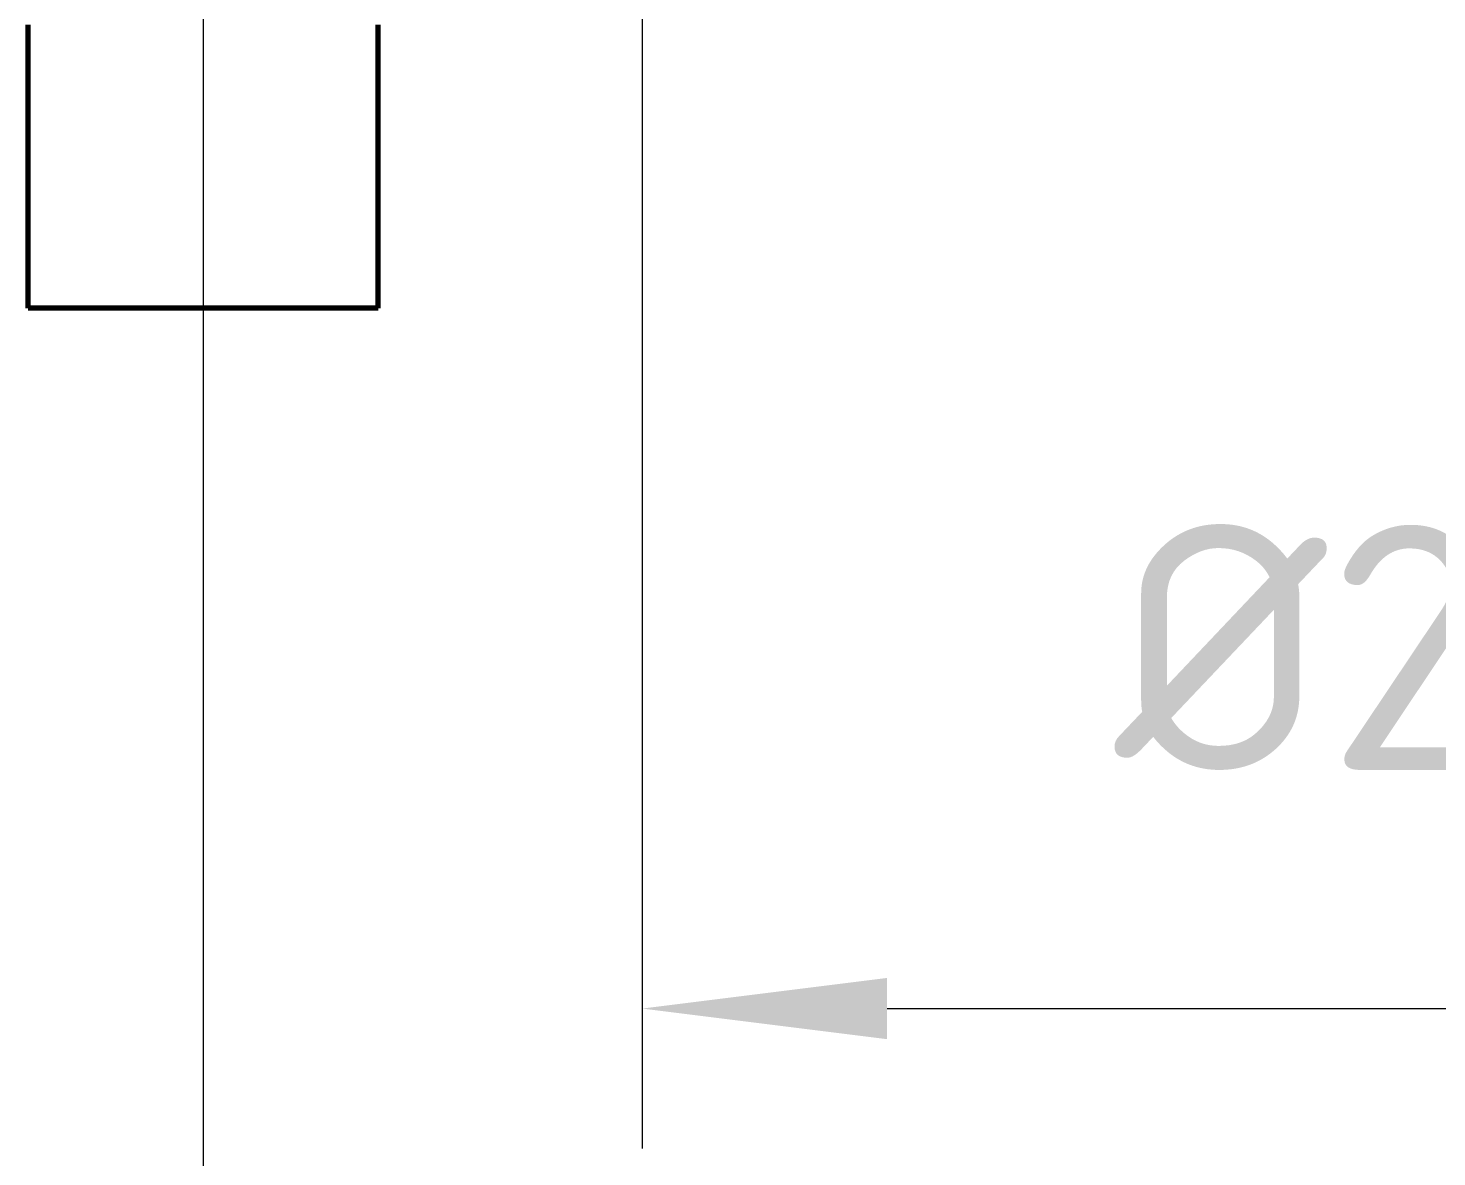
# Model space of a CAD drawing. Header units: millimetres. Extents: x 0 to 2208, y 0 to 420.
# Drawn here: x 67.88 to 88.01, y 48.62 to 64.73 of the extents above; entities that cross this region are included whole.
import ezdxf

# ---------------------------------------------------------------- set-up
doc = ezdxf.new("R2010")
doc.units = ezdxf.units.MM
doc.linetypes.add('IRAM-E-TRAZOS', pattern=[5, 4, -1])
for name, color, linetype, lineweight in [('01-VISIBLE', 7, 'CONTINUOUS', 70), ('02-OCULTA', 4, 'IRAM-E-TRAZOS', 35), ('04-COTA', 3, 'CONTINUOUS', 18)]:
    doc.layers.add(name, color=color, linetype=linetype, lineweight=lineweight)
doc.styles.add('ISO3098', font='isocpeur.ttf')
doc.dimstyles.new('FLAMA-IRAM', dxfattribs={"dimtxt": 3.5, "dimasz": 3.5, "dimexe": 2, "dimexo": 1.5, "dimgap": 1, "dimtad": 1, "dimdec": 1, "dimtxsty": 'ISO3098', "dimblk": 'IRAM_FLECHA', "dimblk1": 'IRAM_FLECHA', "dimblk2": 'IRAM_FLECHA', "dimcen": 2.5, "dimclrd": 256, "dimclre": 256, "dimclrt": 256, "dimazin": 3, "dimtfac": 1, "dimtmove": 0, "dimatfit": 3, "dimlwd": 18, "dimlwe": 18})

# ---------------------------------------------------------------- blocks, each defined once
blk = doc.blocks.new('IRAM_FLECHA')
blk.add_solid([(0, 0), (-1, 0.125), (-1, -0.125)])

msp = doc.modelspace()

# ---------------------------------------------------------------- linework, layer by layer
at = {"layer": '01-VISIBLE'}
msp.add_line((72.884, 60.734), (67.884, 60.734), dxfattribs=at)
for points in [[(67.884, 60.734), (67.884, 60.809), (67.884, 60.884), (67.884, 60.959), (67.884, 61.034), (67.884, 61.109), (67.884, 61.184), (67.884, 61.259), (67.884, 61.334), (67.884, 61.409), (67.884, 61.484), (67.884, 61.559), (67.884, 61.634), (67.884, 61.709), (67.884, 61.784), (67.884, 61.859), (67.884, 61.934), (67.884, 62.009), (67.884, 62.084), (67.884, 62.159), (67.884, 62.234), (67.884, 62.309), (67.884, 62.384), (67.884, 62.459), (67.884, 62.534), (67.884, 62.609), (67.884, 62.684), (67.884, 62.759), (67.884, 62.834), (67.884, 62.909), (67.884, 62.984), (67.884, 63.059), (67.884, 63.134), (67.884, 63.209), (67.884, 63.284), (67.884, 63.359), (67.884, 63.434), (67.884, 63.509), (67.884, 63.584), (67.884, 63.659), (67.884, 63.734), (67.884, 63.809), (67.884, 63.884), (67.884, 63.959), (67.884, 64.034), (67.884, 64.109), (67.884, 64.184), (67.884, 64.259), (67.884, 64.334), (67.884, 64.409), (67.884, 64.484), (67.884, 64.559), (67.884, 64.634), (67.884, 64.709), (67.884, 64.784)], [(72.884, 60.734), (72.884, 60.809), (72.884, 60.884), (72.884, 60.959), (72.884, 61.034), (72.884, 61.109), (72.884, 61.184), (72.884, 61.259), (72.884, 61.334), (72.884, 61.409), (72.884, 61.484), (72.884, 61.559), (72.884, 61.634), (72.884, 61.709), (72.884, 61.784), (72.884, 61.859), (72.884, 61.934), (72.884, 62.009), (72.884, 62.084), (72.884, 62.159), (72.884, 62.234), (72.884, 62.309), (72.884, 62.384), (72.884, 62.459), (72.884, 62.534), (72.884, 62.609), (72.884, 62.684), (72.884, 62.759), (72.884, 62.834), (72.884, 62.909), (72.884, 62.984), (72.884, 63.059), (72.884, 63.134), (72.884, 63.209), (72.884, 63.284), (72.884, 63.359), (72.884, 63.434), (72.884, 63.509), (72.884, 63.584), (72.884, 63.659), (72.884, 63.734), (72.884, 63.809), (72.884, 63.884), (72.884, 63.959), (72.884, 64.034), (72.884, 64.109), (72.884, 64.184), (72.884, 64.259), (72.884, 64.334), (72.884, 64.409), (72.884, 64.484), (72.884, 64.559), (72.884, 64.634), (72.884, 64.709), (72.884, 64.784)]]:
    msp.add_lwpolyline(points, dxfattribs=at)
at = {"layer": '02-OCULTA'}
for points in [[(67.884, 64.784), (67.884, 64.734), (67.884, 64.684), (67.884, 64.634), (67.884, 64.584), (67.884, 64.534), (67.884, 64.484), (67.884, 64.434), (67.884, 64.384), (67.884, 64.334), (67.884, 64.284), (67.884, 64.234), (67.884, 64.184), (67.884, 64.134), (67.884, 64.084), (67.884, 64.034), (67.884, 63.984), (67.884, 63.934), (67.884, 63.884), (67.884, 63.834), (67.884, 63.784), (67.884, 63.734), (67.884, 63.684), (67.884, 63.634), (67.884, 63.584), (67.884, 63.534), (67.884, 63.484), (67.884, 63.434), (67.884, 63.384), (67.884, 63.334), (67.884, 63.284), (67.884, 63.234), (67.884, 63.184), (67.884, 63.134), (67.884, 63.084), (67.884, 63.034), (67.884, 62.984), (67.884, 62.934), (67.884, 62.884), (67.884, 62.834), (67.884, 62.784), (67.884, 62.734), (67.884, 62.684), (67.884, 62.634), (67.884, 62.584), (67.884, 62.534), (67.884, 62.484), (67.884, 62.434), (67.884, 62.384), (67.884, 62.334), (67.884, 62.284), (67.884, 62.234), (67.884, 62.184), (67.884, 62.134), (67.884, 62.084), (67.884, 62.034), (67.884, 61.984), (67.884, 61.934), (67.884, 61.884), (67.884, 61.834), (67.884, 61.784), (67.884, 61.734), (67.884, 61.684), (67.884, 61.634), (67.884, 61.584), (67.884, 61.534), (67.884, 61.484), (67.884, 61.434), (67.884, 61.384), (67.884, 61.334), (67.884, 61.284), (67.884, 61.234), (67.884, 61.184), (67.884, 61.134), (67.884, 61.084), (67.884, 61.034), (67.884, 60.984), (67.884, 60.934), (67.884, 60.884), (67.884, 60.834), (67.884, 60.784), (67.884, 60.734)], [(72.884, 64.784), (72.884, 64.734), (72.884, 64.684), (72.884, 64.634), (72.884, 64.584), (72.884, 64.534), (72.884, 64.484), (72.884, 64.434), (72.884, 64.384), (72.884, 64.334), (72.884, 64.284), (72.884, 64.234), (72.884, 64.184), (72.884, 64.134), (72.884, 64.084), (72.884, 64.034), (72.884, 63.984), (72.884, 63.934), (72.884, 63.884), (72.884, 63.834), (72.884, 63.784), (72.884, 63.734), (72.884, 63.684), (72.884, 63.634), (72.884, 63.584), (72.884, 63.534), (72.884, 63.484), (72.884, 63.434), (72.884, 63.384), (72.884, 63.334), (72.884, 63.284), (72.884, 63.234), (72.884, 63.184), (72.884, 63.134), (72.884, 63.084), (72.884, 63.034), (72.884, 62.984), (72.884, 62.934), (72.884, 62.884), (72.884, 62.834), (72.884, 62.784), (72.884, 62.734), (72.884, 62.684), (72.884, 62.634), (72.884, 62.584), (72.884, 62.534), (72.884, 62.484), (72.884, 62.434), (72.884, 62.384), (72.884, 62.334), (72.884, 62.284), (72.884, 62.234), (72.884, 62.184), (72.884, 62.134), (72.884, 62.084), (72.884, 62.034), (72.884, 61.984), (72.884, 61.934), (72.884, 61.884), (72.884, 61.834), (72.884, 61.784), (72.884, 61.734), (72.884, 61.684), (72.884, 61.634), (72.884, 61.584), (72.884, 61.534), (72.884, 61.484), (72.884, 61.434), (72.884, 61.384), (72.884, 61.334), (72.884, 61.284), (72.884, 61.234), (72.884, 61.184), (72.884, 61.134), (72.884, 61.084), (72.884, 61.034), (72.884, 60.984), (72.884, 60.934), (72.884, 60.884), (72.884, 60.834), (72.884, 60.784), (72.884, 60.734)]]:
    msp.add_lwpolyline(points, dxfattribs=at)

# ---------------------------------------------------------------- dimensions: what is measured, and where the dimension line sits
at = {"layer": '04-COTA'}
for base, p1, p2, override in [((76.659, 50.734), (76.659, 92.829), (104.309, 92.829), {"dimlfac": 10, "dimpost": '%%c<>'}), ((70.384, 41.734), (70.384, 75.734), (110.584, 75.734), {"dimlfac": 10, "dimpost": 'trocha <>'})]:
    msp.add_linear_dim(base=base, p1=p1, p2=p2, dimstyle='FLAMA-IRAM', override=override, dxfattribs=at).render()

doc.saveas('drawing.dxf')
